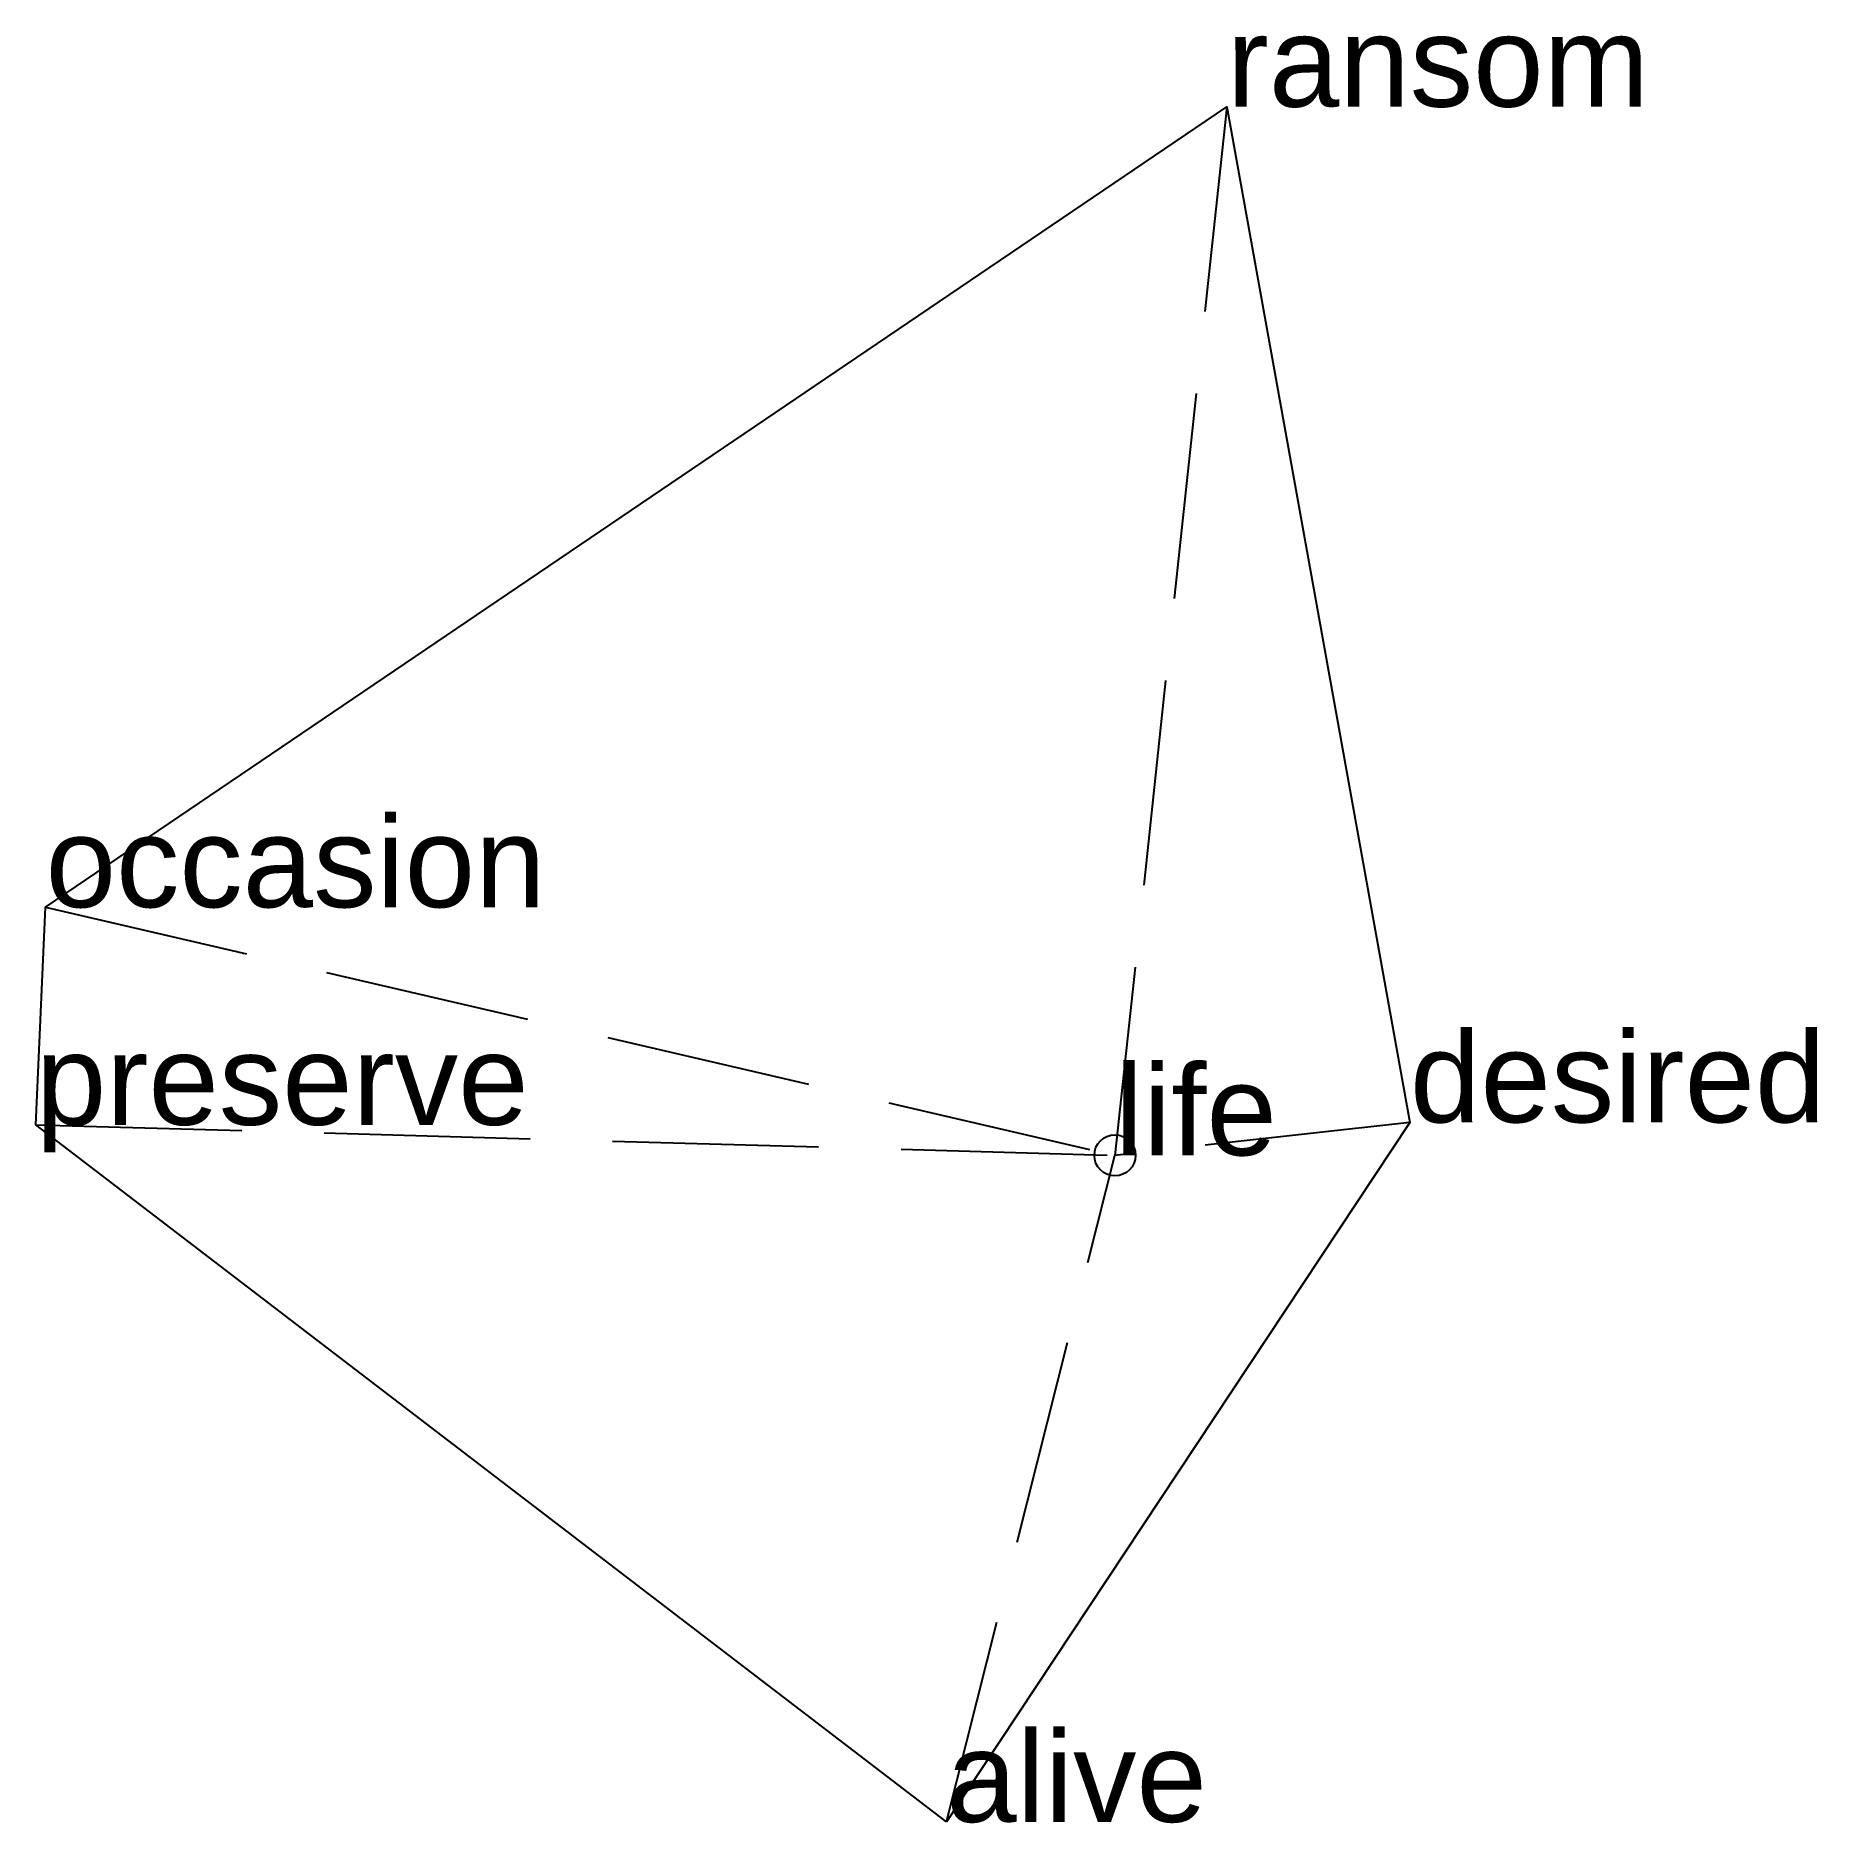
# Model space of a CAD drawing. Extents: x -1.31 to 0.85, y -0.81 to 1.36.
import ezdxf

# ---------------------------------------------------------------- set-up
doc = ezdxf.new("R2010")
doc.units = 0
doc.linetypes.add('DASHED2', pattern=[0.3, 0.25, -0.05])
doc.layers.add('TEXT', color=1, linetype='CONTINUOUS')
doc.styles.get("Standard").update_dxf_attribs({"font": 'arial.ttf'})

msp = doc.modelspace()

# ---------------------------------------------------------------- linework, layer by layer
at = {"linetype": 'DASHED2'}
for p in [(0.1356, 1.2723), (-1.2972, 0.301), (-1.3091, 0.037), (0.3579, 0.04), (-0.2045, -0.8088), (0, 0)]:
    msp.add_line(p, (0, 0), dxfattribs=at)
msp.add_circle((0, 0), 0.025)
at = {"layer": 'OUTLINE', "linetype": 'CONTINUOUS'}
msp.add_polyline3d([(-0.2045, -0.8088, 0), (-1.3091, 0.037, 0), (-1.2972, 0.301, 0), (0.1356, 1.2723, 0), (0.3579, 0.04, 0), (-0.2045, -0.8088, 0)], close=True, dxfattribs=at)

# ---------------------------------------------------------------- texts
at = {"layer": 'TEXT'}
for s, p in [('ransom', (0.1356, 1.2723)), ('occasion', (-1.2972, 0.301)), ('desired', (0.3579, 0.04)), ('preserve', (-1.3091, 0.037)), ('life', (0, 0)), ('alive', (-0.2045, -0.8088))]:
    msp.add_text(s, height=0.11, dxfattribs=at).set_placement(p)

doc.saveas('drawing.dxf')
